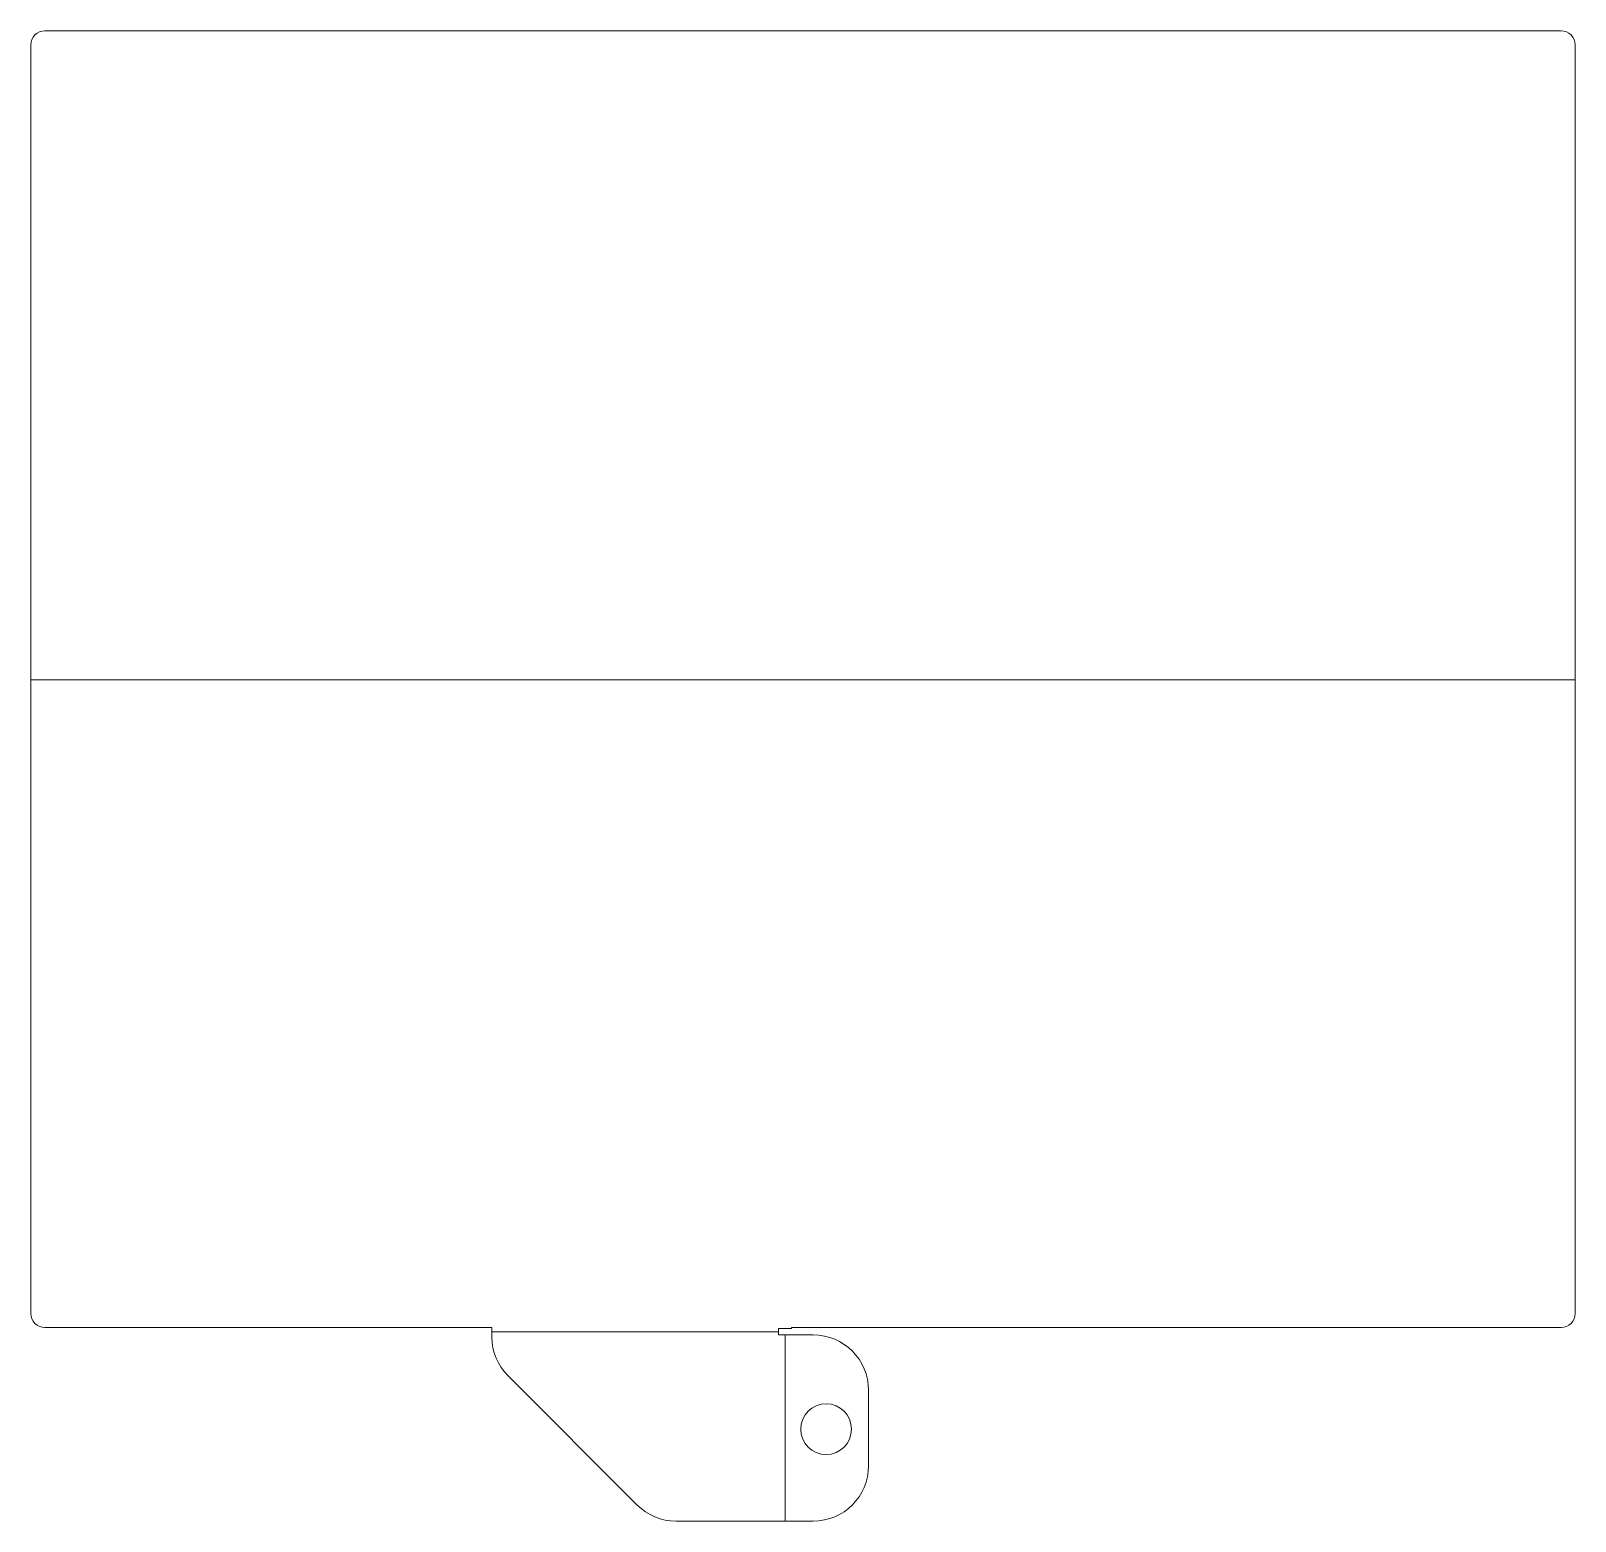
# Model space of a CAD drawing. Header units: millimetres. Extents: x -131 to 204, y -20 to 303.
import ezdxf

# ---------------------------------------------------------------- set-up
doc = ezdxf.new("R2010")
doc.units = ezdxf.units.MM
doc.layers.add('1', color=7, linetype='Continuous', true_color=0xffffff)

msp = doc.modelspace()

# ---------------------------------------------------------------- linework, layer by layer
at = {"layer": '1', "color": 163, "linetype": 'Continuous', "lineweight": 18}
for p, q in [((200.9, 303.118203), (-128.1, 303.118203)), ((-131.1, 300.114226), (-131.1, 300.123855)), ((-131.1, 24.829197), (-131.1, 300.114226)), ((203.9, 300.123855), (203.9, 300.114226)), ((203.9, 24.829197), (203.9, 300.114226)), ((-131.1, 24.817228), (-131.1, 24.829197)), ((203.9, 24.829197), (203.9, 24.817228)), ((-31.1, 21.825205), (-128.1, 21.825205)), ((-31.1, 19.770611), (-31.1, 21.825205)), ((31.1, 21.568864), (31.1, 20.199951)), ((33.9, 21.568864), (31.1, 21.568864)), ((31.1, 20.199951), (38.619579, 20.199951)), ((200.9, 21.825205), (33.9, 21.825205)), ((33.9, 21.568864), (33.9, 21.825205)), ((-27.585281, 11.28533), (0.385281, -16.685233)), ((50.619579, 8.199951), (50.619579, -8.199951)), ((38.619579, -20.199951), (8.870563, -20.199951))]:
    msp.add_line(p, q, dxfattribs=at)
at = {"layer": '1', "color": 32, "linetype": 'Continuous', "lineweight": 18}
for p, q in [((-131.1, 162.342364), (203.9, 162.342364)), ((-31.1, 20.884408), (31.1, 20.884408))]:
    msp.add_line(p, q, dxfattribs=at)
at = {"layer": '1', "color": 193, "linetype": 'Continuous', "lineweight": 18}
msp.add_line((32.50979, -20.199951), (32.50979, 20.199951), dxfattribs=at)
at = {"layer": '1', "color": 150, "linetype": 'Continuous', "lineweight": 18, "extrusion": (0, 0, -1)}
msp.add_circle((-41.419579, -0.249951), 5.5, dxfattribs=at)
at = {"layer": '1', "color": 163, "linetype": 'Continuous', "lineweight": 18}
for centre, radius, start, end in [((-128.098018, 300.116221), 3.001983, 90.037828, 180.038075), ((200.898018, 300.116221), 3.001983, 359.961925, 89.962177), ((-128.098016, 24.827188), 3.001984, 179.961666, 269.962142), ((200.898016, 24.827188), 3.001984, 270.037858, 0.038334), ((38.619579, 8.199951), 12, 0, 90), ((-19.1, 19.770611), 12, 180, 225), ((38.619579, -8.199951), 12, 270, 0), ((8.870563, -8.199951), 12, 225, 270)]:
    msp.add_arc(centre, radius, start, end, dxfattribs=at)

doc.saveas('drawing.dxf')
